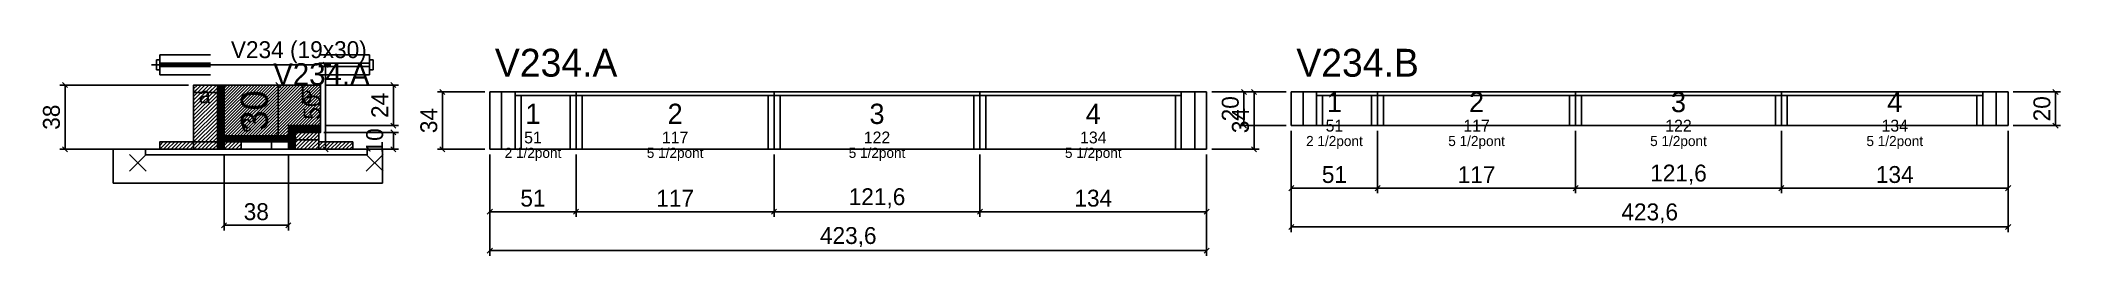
# Model space of a CAD drawing. Extents: x -69 to 1125, y -97 to 31.
import ezdxf
from ezdxf.enums import TextEntityAlignment as Align

# ---------------------------------------------------------------- set-up
doc = ezdxf.new("R2010")
doc.units = 0
for name, color, linetype in [('5', 5, 'Continuous'), ('barrote', 126, 'Continuous'), ('CONCRETO', 251, 'Continuous'), ('COTA', 241, 'Continuous'), ('Cota Seção (2x)', 241, 'Continuous'), ('detalhes', 7, 'Continuous'), ('Hachura', 251, 'Continuous'), ('Madeira', 126, 'Continuous'), ('NOMENCLATURA', 7, 'Continuous'), ('Painéis', 200, 'Continuous'), ('presilha', 224, 'Continuous'), ('SARR_2.2x7', 40, 'Continuous'), ('SARR_3.5x7', 81, 'Continuous'), ('SCO-___-LAJ', 224, 'Continuous'), ('TENSOR', 224, 'Continuous'), ('texto', 7, 'Continuous'), ('Texto Seção', 7, 'Continuous')]:
    doc.layers.add(name, color=color, linetype=linetype)
doc.dimstyles.new('PAINEL', dxfattribs={"dimtxt": 10, "dimasz": 3, "dimexe": 3, "dimexo": 3, "dimgap": 3, "dimtad": 1, "dimblk": 'OBLIQUE', "dimblk1": 'OBLIQUE', "dimcen": 2.5, "dimclrd": 4, "dimclre": 4, "dimclrt": 240, "dimazin": 3, "dimtfac": 1, "dimtmove": 0, "dimatfit": 3})
doc.dimstyles.new('SECAO2X', dxfattribs={"dimtxt": 16, "dimasz": 3, "dimexe": 3, "dimexo": 3, "dimgap": 3, "dimtad": 1, "dimblk": 'OBLIQUE', "dimblk1": 'OBLIQUE', "dimcen": 2.5, "dimclrd": 4, "dimclre": 4, "dimclrt": 240, "dimazin": 3, "dimtfac": 1, "dimtmove": 0, "dimatfit": 3})

# ---------------------------------------------------------------- blocks, each defined once
blk = doc.blocks.new('_OBLIQUE')
at = {"color": 0, "linetype": 'BYBLOCK'}
blk.add_line((-0.5, -0.5), (0.5, 0.5), dxfattribs=at)

msp = doc.modelspace()

# ---------------------------------------------------------------- hatches: boundary and pattern name
at = {"layer": 'COTA'}
h = msp.add_hatch(dxfattribs=at)
h.set_pattern_fill('ANSI31', scale=0.4)
h.paths.add_polyline_path([(40, -26), (40, 4), (97, 4), (97, -20), (78, -20), (78, -26)])
at = {"layer": 'Hachura'}
h = msp.add_hatch(dxfattribs=at)
h.set_pattern_fill('ANSI31', scale=0.5)
h.paths.add_polyline_path([(22, -34), (36, -34), (36, 4), (22, 4)])
h = msp.add_hatch(dxfattribs=at)
h.set_pattern_fill('ANSI31', scale=0.5)
h.paths.add_polyline_path([(22, -0.4), (36, -0.4), (36, 4), (22, 4)])
h = msp.add_hatch(dxfattribs=at)
h.set_pattern_fill('SOLID')
h.paths.add_polyline_path([(36, -34), (40, -34), (40, 4), (36, 4)])
h = msp.add_hatch(dxfattribs=at)
h.set_pattern_fill('SOLID')
h.paths.add_polyline_path([(78, -24), (97, -24), (97, -20), (78, -20)])
h = msp.add_hatch(dxfattribs=at)
h.set_pattern_fill('ANSI31', scale=0.5)
h.paths.add_polyline_path([(2, -34), (22, -34), (22, -29.6), (2, -29.6)])
h = msp.add_hatch(dxfattribs=at)
h.set_pattern_fill('SOLID')
h.paths.add_polyline_path([(40, -29.6), (78, -29.6), (78, -26), (40, -26)])
h = msp.add_hatch(dxfattribs=at)
h.set_pattern_fill('ANSI31', scale=0.5)
h.paths.add_polyline_path([(40, -34), (50, -34), (50, -29.6), (40, -29.6)])
h = msp.add_hatch(dxfattribs=at)
h.set_pattern_fill('SOLID')
h.paths.add_polyline_path([(78, -34), (82, -34), (82, -24), (78, -24)])
h = msp.add_hatch(dxfattribs=at)
h.set_pattern_fill('ANSI31', scale=0.5)
h.paths.add_polyline_path([(82, -34), (96, -34), (96, -24), (82, -24)])
h = msp.add_hatch(dxfattribs=at)
h.set_pattern_fill('ANSI31', scale=0.5)
h.paths.add_polyline_path([(82, -28.4), (96, -28.4), (96, -24), (82, -24)])
h = msp.add_hatch(dxfattribs=at)
h.set_pattern_fill('ANSI31', scale=0.5)
h.paths.add_polyline_path([(96, -34), (116, -34), (116, -29.6), (96, -29.6)])

# ---------------------------------------------------------------- linework, layer by layer
for p, q in [((0, 19), (0, 13)), ((2, 19), (0, 19)), ((2, 13), (0, 13)), ((2, 22), (32, 22)), ((2, 22), (2, 10)), ((2, 17), (32, 17)), ((2, 15), (32, 15)), ((96, 22), (126, 22)), ((96, 17), (126, 17)), ((96, 15), (126, 15)), ((126, 22), (126, 10)), ((126, 19), (128, 19)), ((126, 13), (128, 13)), ((128, 19), (128, 13)), ((2, 10), (32, 10)), ((96, 10), (126, 10))]:
    msp.add_line(p, q)
at = {"layer": 'barrote'}
msp.add_lwpolyline([(-25.5, -54), (133.5, -54), (133.5, -34), (-25.5, -34)], close=True, dxfattribs=at)
at = {"layer": 'CONCRETO'}
msp.add_lwpolyline([(40, -26), (40, 4), (97, 4), (97, -20), (78, -20), (78, -26)], close=True, dxfattribs=at)
at = {"layer": 'Madeira'}
for points in [[(22, -34), (36, -34), (36, 4), (22, 4)], [(22, -0.4), (36, -0.4), (36, 4), (22, 4)], [(2, -34), (22, -34), (22, -29.6), (2, -29.6)], [(22, -34), (36, -34), (36, -29.6), (22, -29.6)], [(40, -34), (50, -34), (50, -29.6), (40, -29.6)], [(68, -34), (78, -34), (78, -29.6), (68, -29.6)], [(82, -34), (96, -34), (96, -24), (82, -24)], [(82, -28.4), (96, -28.4), (96, -24), (82, -24)], [(96, -34), (116, -34), (116, -29.6), (96, -29.6)]]:
    msp.add_lwpolyline(points, close=True, dxfattribs=at)
at = {"layer": 'Painéis'}
for p, q in [((197, 0), (248, 0)), ((197, -34), (197, 0)), ((248, -34), (248, 0)), ((248, -34), (248, 0)), ((248, 0), (365, 0)), ((248, -34), (248, 0)), ((365, -34), (365, 0)), ((365, -34), (365, 0)), ((365, 0), (486.6, 0)), ((365, -34), (365, 0)), ((486.6, -34), (486.6, 0)), ((486.6, -34), (486.6, 0)), ((486.6, 0), (620.6, 0)), ((486.6, -34), (486.6, 0)), ((620.6, -34), (620.6, 0)), ((670.6, 0), (721.6, 0)), ((670.6, -20), (670.6, 0)), ((721.6, -20), (721.6, 0)), ((721.6, -20), (721.6, 0)), ((721.6, 0), (838.6, 0)), ((721.6, -20), (721.6, 0)), ((838.6, -20), (838.6, 0)), ((838.6, -20), (838.6, 0)), ((838.6, 0), (960.2, 0)), ((838.6, -20), (838.6, 0)), ((960.2, -20), (960.2, 0)), ((960.2, -20), (960.2, 0)), ((960.2, 0), (1094.2, 0)), ((960.2, -20), (960.2, 0)), ((1094.2, -20), (1094.2, 0)), ((670.6, -20), (721.6, -20)), ((721.6, -20), (838.6, -20)), ((838.6, -20), (960.2, -20)), ((960.2, -20), (1094.2, -20)), ((197, -34), (248, -34)), ((248, -34), (365, -34)), ((365, -34), (486.6, -34)), ((486.6, -34), (620.6, -34))]:
    msp.add_line(p, q, dxfattribs=at)
for points in [[(36, -34), (40, -34), (40, 4), (36, 4)], [(78, -24), (97, -24), (97, -20), (78, -20)], [(40, -29.6), (78, -29.6), (78, -26), (40, -26)], [(78, -34), (82, -34), (82, -24), (78, -24)]]:
    msp.add_lwpolyline(points, close=True, dxfattribs=at)
at = {"layer": 'presilha'}
for p, q in [((-16, -47), (-6, -37)), ((-16, -37), (-6, -47)), ((124, -47), (134, -37)), ((124, -37), (134, -47))]:
    msp.add_line(p, q, dxfattribs=at)
at = {"layer": 'SARR_2.2x7'}
for p, q in [((204, -34), (204, 0)), ((613.6, -34), (613.6, 0)), ((677.6, -20), (677.6, 0)), ((1087.2, -20), (1087.2, 0)), ((212, -2.2), (248, -2.2)), ((248, -2.2), (365, -2.2)), ((365, -2.2), (486.6, -2.2)), ((486.6, -2.2), (605.6, -2.2)), ((685.6, -2.2), (721.6, -2.2)), ((721.6, -2.2), (838.6, -2.2)), ((838.6, -2.2), (960.2, -2.2)), ((960.2, -2.2), (1079.2, -2.2))]:
    msp.add_line(p, q, dxfattribs=at)
at = {"layer": 'SARR_3.5x7'}
for p, q in [((212, -34), (212, 0)), ((248, -34), (248, 0)), ((248, -34), (248, 0)), ((365, -34), (365, 0)), ((365, -34), (365, 0)), ((486.6, -34), (486.6, 0)), ((486.6, -34), (486.6, 0)), ((605.6, -34), (605.6, 0)), ((685.6, -20), (685.6, 0)), ((721.6, -20), (721.6, 0)), ((721.6, -20), (721.6, 0)), ((838.6, -20), (838.6, 0)), ((838.6, -20), (838.6, 0)), ((960.2, -20), (960.2, 0)), ((960.2, -20), (960.2, 0)), ((1079.2, -20), (1079.2, 0)), ((215.5, -34), (215.5, -2.2)), ((244.5, -34), (244.5, -2.2)), ((251.5, -34), (251.5, -2.2)), ((361.5, -34), (361.5, -2.2)), ((368.5, -34), (368.5, -2.2)), ((483.1, -34), (483.1, -2.2)), ((490.1, -34), (490.1, -2.2)), ((602.1, -34), (602.1, -2.2)), ((689.1, -20), (689.1, -2.2)), ((718.1, -20), (718.1, -2.2)), ((725.1, -20), (725.1, -2.2)), ((835.1, -20), (835.1, -2.2)), ((842.1, -20), (842.1, -2.2)), ((956.7, -20), (956.7, -2.2)), ((963.7, -20), (963.7, -2.2)), ((1075.7, -20), (1075.7, -2.2)), ((685.6, -20), (689.1, -20)), ((718.1, -20), (721.6, -20)), ((721.6, -20), (725.1, -20)), ((835.1, -20), (838.6, -20)), ((838.6, -20), (842.1, -20)), ((956.7, -20), (960.2, -20)), ((960.2, -20), (963.7, -20)), ((1075.7, -20), (1079.2, -20)), ((212, -34), (215.5, -34)), ((244.5, -34), (248, -34)), ((248, -34), (251.5, -34)), ((361.5, -34), (365, -34)), ((365, -34), (368.5, -34)), ((483.1, -34), (486.6, -34)), ((486.6, -34), (490.1, -34)), ((602.1, -34), (605.6, -34))]:
    msp.add_line(p, q, dxfattribs=at)
at = {"layer": 'SCO-___-LAJ'}
msp.add_lwpolyline([(-6.5, -37.2), (124.5, -37.2), (124.5, -34), (-6.5, -34)], close=True, dxfattribs=at)
at = {"layer": 'TENSOR'}
msp.add_line((-3, 16), (95, 16), dxfattribs=at)

# ---------------------------------------------------------------- texts
at = {"layer": '5'}
for s, height, p in [('1', 12, (696.1, -6)), ('2', 12, (780.1, -6)), ('3', 12, (899.4, -6)), ('4', 12, (1027.2, -6)), ('1', 12, (222.5, -13)), ('2', 12, (306.5, -13)), ('3', 12, (425.8, -13)), ('4', 12, (553.6, -13)), ('51', 7, (222.5, -27)), ('117', 7, (306.5, -27)), ('122', 7, (425.8, -27)), ('134', 7, (553.6, -27)), ('51', 7, (696.1, -20)), ('117', 7, (780.1, -20)), ('122', 7, (899.4, -20)), ('134', 7, (1027.2, -20))]:
    msp.add_text(s, height=height, dxfattribs=at).set_placement(p, align=Align.MIDDLE_CENTER)
at = {"layer": 'detalhes'}
for s, p in [('a', (25, -6.7)), ('b', (85, -6.7)), ('c', (50, -23.5))]:
    msp.add_text(s, height=9.6, dxfattribs=at).set_placement(p)
at = {"layer": 'NOMENCLATURA'}
for s, p in [('V234.A', (200, 9)), ('V234.B', (673.6, 9))]:
    msp.add_text(s, height=16.5, dxfattribs=at).set_placement(p)
at = {"layer": 'texto', "char_height": 6, "attachment_point": 5}
for s, insert in [('2 1/2pont', (222.5, -37)), ('5 1/2pont', (306.5, -37)), ('5 1/2pont', (425.8, -37)), ('5 1/2pont', (553.6, -37)), ('2 1/2pont', (696.1, -30)), ('5 1/2pont', (780.1, -30)), ('5 1/2pont', (899.4, -30)), ('5 1/2pont', (1027.2, -30))]:
    msp.add_mtext(s, dxfattribs=dict(at, insert=insert))
at = {"layer": 'Texto Seção'}
for s, height, p in [('V234 (19x30)', 10, (44, 20)), ('V234.A', 13, (69, 4))]:
    msp.add_text(s, height=height, dxfattribs=at).set_placement(p)

# ---------------------------------------------------------------- dimensions: what is measured, and where the dimension line sits
at = {"layer": 'COTA'}
for base, p1, p2 in [((100, -34), (96, -34), (96, 16)), ((-54, -34), (2, -34), (22, 4)), ((140, -20), (97, -20), (97, 4)), ((169, -34), (197, -34), (197, 0)), ((648.6, -34), (620.6, -34), (620.6, 0)), ((642.6, -20), (670.6, -20), (670.6, 0)), ((1122.2, -20), (1094.2, -20), (1094.2, 0)), ((140, -34), (96, -34), (96, -24))]:
    msp.add_linear_dim(base=base, p1=p1, p2=p2, angle=90, dimstyle='PAINEL', dxfattribs=at).render()
for base, p1, p2 in [((670.6, -57), (670.6, -20), (721.6, -20)), ((670.6, -80), (670.6, -20), (1094.2, -20)), ((721.6, -57), (721.6, -20), (838.6, -20)), ((838.6, -57), (838.6, -20), (960.2, -20)), ((960.2, -57), (960.2, -20), (1094.2, -20)), ((40, -79), (40, -34), (78, -34)), ((197, -71), (197, -34), (248, -34)), ((197, -94), (197, -34), (620.6, -34)), ((248, -71), (248, -34), (365, -34)), ((365, -71), (365, -34), (486.6, -34)), ((486.6, -71), (486.6, -34), (620.6, -34))]:
    msp.add_linear_dim(base=base, p1=p1, p2=p2, dimstyle='PAINEL', dxfattribs=at).render()
at = {"layer": 'Cota Seção (2x)'}
msp.add_linear_dim(base=(72, -26), p1=(40, -26), p2=(40, 4), angle=90, dimstyle='SECAO2X', dxfattribs=at).render()

doc.saveas('drawing.dxf')
